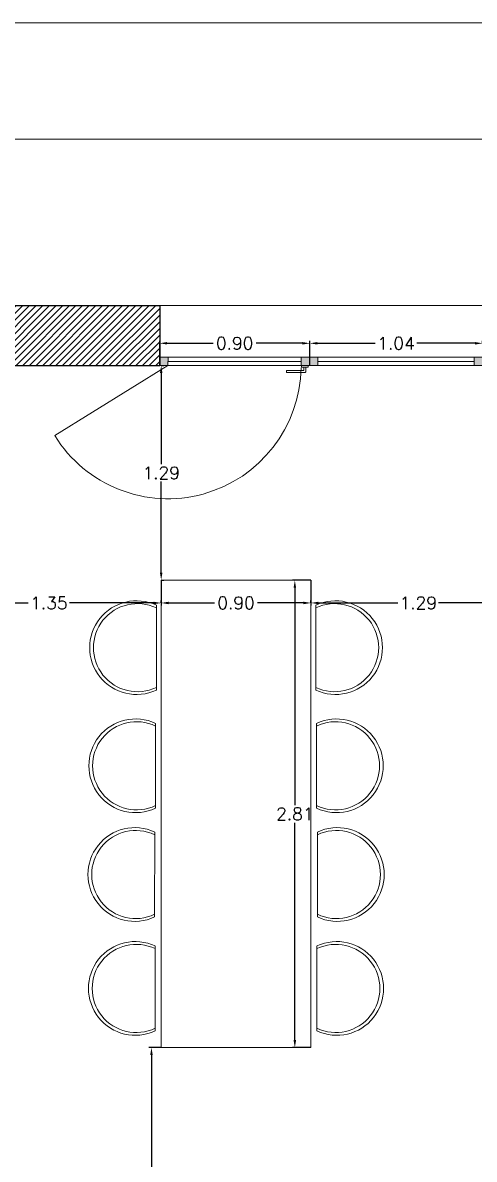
# Model space of a CAD drawing. Header units: millimetres. Extents: x 51 to 284, y 32 to 237.
# Drawn here: x 178.76 to 181.47, y 76.37 to 83.2 of the extents above; entities that cross this region are included whole.
import ezdxf

# ---------------------------------------------------------------- set-up
doc = ezdxf.new("R2010")
doc.units = ezdxf.units.MM
for name, color, linetype, lineweight in [('detalle', 6, 'Continuous', 5), ('FUSTERIA', 2, 'Continuous', 15), ('MUR', 5, 'Continuous', 25), ('PROYECTADO', 1, 'Continuous', 18), ('somb. Muro', 251, 'Continuous', 15), ('sombreado', 253, 'Continuous', 13)]:
    doc.layers.add(name, color=color, linetype=linetype, lineweight=lineweight)
doc.layers.add('SS_VEGETACION', color=7, linetype='Continuous', true_color=0x8ba14f)
doc.styles.add('ROMANS', font='romans.shx')
doc.dimstyles.new('martacota1', dxfattribs={"dimscale": 0.3, "dimtxt": 0.15, "dimasz": 0.15, "dimexe": 0.05, "dimexo": 0, "dimgap": 0.05, "dimtad": 0, "dimtih": 1, "dimtoh": 1, "dimzin": 0, "dimdsep": 46, "dimtxsty": 'ROMANS', "dimcen": 0.05, "dimclrt": 7, "dimadec": 0, "dimazin": 0, "dimtfac": 0.1, "dimtix": 1, "dimtmove": 1, "dimatfit": 3, "dimfxl": 1, "dimtolj": 1, "dimtzin": 1, "dimarcsym": 0})

# ---------------------------------------------------------------- blocks, each defined once
blk = doc.blocks.new('*D9')
at = {"layer": 'Defpoints', "color": 0, "transparency": 16777216}
for p in [(179.5891, 79.8519), (180.4891, 79.8519), (180.4891, 79.7156)]:
    blk.add_point(p, dxfattribs=at)
at = {"layer": 'SS_VEGETACION', "color": 0, "lineweight": -2, "transparency": 16777216}
for p, q in [((179.5891, 79.8519), (179.5891, 79.7006)), ((180.4891, 79.8519), (180.4891, 79.7006)), ((179.6341, 79.7156), (179.9098, 79.7156)), ((180.4441, 79.7156), (180.1683, 79.7156))]:
    blk.add_line(p, q, dxfattribs=at)
at = {"layer": 'SS_VEGETACION', "color": 0, "transparency": 16777216}
for points in [[(179.6341, 79.7231), (179.6341, 79.7081), (179.5891, 79.7156)], [(180.4441, 79.7231), (180.4441, 79.7081), (180.4891, 79.7156)]]:
    blk.add_solid(points, dxfattribs=at)
at = {"layer": 'SS_VEGETACION', "color": 7, "transparency": 16777216, "insert": (180.0391, 79.7156), "char_height": 0.075, "attachment_point": 5, "style": 'ROMANS'}
blk.add_mtext('\\A1;0.90', dxfattribs=at)
blk = doc.blocks.new('*D10')
at = {"layer": 'Defpoints', "color": 0, "transparency": 16777216}
for p in [(180.3924, 79.8519), (180.4891, 79.8519), (180.4891, 77.0439)]:
    blk.add_point(p, dxfattribs=at)
at = {"layer": 'SS_VEGETACION', "color": 0, "lineweight": -2, "transparency": 16777216}
for p, q in [((180.4891, 79.8519), (180.3774, 79.8519)), ((180.3924, 79.8069), (180.3924, 78.5004)), ((180.3924, 77.0889), (180.3924, 78.3954)), ((180.4891, 77.0439), (180.3774, 77.0439))]:
    blk.add_line(p, q, dxfattribs=at)
at = {"layer": 'SS_VEGETACION', "color": 0, "transparency": 16777216}
for points in [[(180.3849, 79.8069), (180.3999, 79.8069), (180.3924, 79.8519)], [(180.3849, 77.0889), (180.3999, 77.0889), (180.3924, 77.0439)]]:
    blk.add_solid(points, dxfattribs=at)
at = {"layer": 'SS_VEGETACION', "color": 7, "transparency": 16777216, "insert": (180.3924, 78.4479), "char_height": 0.075, "attachment_point": 5, "style": 'ROMANS'}
blk.add_mtext('\\A1;2.81', dxfattribs=at)
blk = doc.blocks.new('*D29')
at = {"layer": 'Defpoints', "color": 0, "transparency": 16777216}
for p in [(180.4817, 81.2757), (179.58, 81.1419), (180.4817, 81.1419)]:
    blk.add_point(p, dxfattribs=at)
at = {"layer": 'SS_VEGETACION', "color": 0, "lineweight": -2, "transparency": 16777216}
for p, q in [((179.58, 81.1419), (179.58, 81.2907)), ((179.625, 81.2757), (179.9016, 81.2757)), ((180.4367, 81.2757), (180.1601, 81.2757)), ((180.4817, 81.1419), (180.4817, 81.2907))]:
    blk.add_line(p, q, dxfattribs=at)
at = {"layer": 'SS_VEGETACION', "color": 0, "transparency": 16777216}
for points in [[(179.625, 81.2832), (179.625, 81.2682), (179.58, 81.2757)], [(180.4367, 81.2832), (180.4367, 81.2682), (180.4817, 81.2757)]]:
    blk.add_solid(points, dxfattribs=at)
at = {"layer": 'SS_VEGETACION', "color": 7, "transparency": 16777216, "insert": (180.0308, 81.2757), "char_height": 0.075, "attachment_point": 5, "style": 'ROMANS'}
blk.add_mtext('\\A1;0.90', dxfattribs=at)
blk = doc.blocks.new('*D30')
at = {"layer": 'Defpoints', "color": 0, "transparency": 16777216}
for p in [(180.4817, 81.2757), (181.52, 81.2757), (181.52, 81.2757)]:
    blk.add_point(p, dxfattribs=at)
at = {"layer": 'SS_VEGETACION', "color": 0, "lineweight": -2, "transparency": 16777216}
for p, q in [((180.4817, 81.2757), (180.4817, 81.2907)), ((180.5267, 81.2757), (180.8751, 81.2757)), ((181.475, 81.2757), (181.1266, 81.2757)), ((181.52, 81.2757), (181.52, 81.2907))]:
    blk.add_line(p, q, dxfattribs=at)
at = {"layer": 'SS_VEGETACION', "color": 0, "transparency": 16777216}
for points in [[(180.5267, 81.2832), (180.5267, 81.2682), (180.4817, 81.2757)], [(181.475, 81.2832), (181.475, 81.2682), (181.52, 81.2757)]]:
    blk.add_solid(points, dxfattribs=at)
at = {"layer": 'SS_VEGETACION', "color": 7, "transparency": 16777216, "insert": (181.0008, 81.2757), "char_height": 0.075, "attachment_point": 5, "style": 'ROMANS'}
blk.add_mtext('\\A1;1.04', dxfattribs=at)
blk = doc.blocks.new('*D50')
at = {"layer": 'Defpoints', "color": 0, "transparency": 16777216}
for p in [(180.4891, 79.7156), (181.78, 79.7156), (181.78, 79.7156)]:
    blk.add_point(p, dxfattribs=at)
at = {"layer": 'SS_VEGETACION', "color": 0, "lineweight": -2, "transparency": 16777216}
for p, q in [((180.4891, 79.7156), (180.4891, 79.7306)), ((180.5341, 79.7156), (181.0124, 79.7156)), ((181.735, 79.7156), (181.2567, 79.7156)), ((181.78, 79.7156), (181.78, 79.7006))]:
    blk.add_line(p, q, dxfattribs=at)
at = {"layer": 'SS_VEGETACION', "color": 0, "transparency": 16777216}
for points in [[(180.5341, 79.7231), (180.5341, 79.7081), (180.4891, 79.7156)], [(181.735, 79.7231), (181.735, 79.7081), (181.78, 79.7156)]]:
    blk.add_solid(points, dxfattribs=at)
at = {"layer": 'SS_VEGETACION', "color": 7, "transparency": 16777216, "insert": (181.1345, 79.7156), "char_height": 0.075, "attachment_point": 5, "style": 'ROMANS'}
blk.add_mtext('\\A1;1.29', dxfattribs=at)
blk = doc.blocks.new('*D51')
at = {"layer": 'Defpoints', "color": 0, "transparency": 16777216}
for p in [(178.2391, 79.7156), (178.2391, 79.7156), (179.5891, 79.7156)]:
    blk.add_point(p, dxfattribs=at)
at = {"layer": 'SS_VEGETACION', "color": 0, "lineweight": -2, "transparency": 16777216}
for p, q in [((178.2391, 79.7156), (178.2391, 79.7306)), ((178.2841, 79.7156), (178.7901, 79.7156)), ((179.5441, 79.7156), (179.038, 79.7156)), ((179.5891, 79.7156), (179.5891, 79.7306))]:
    blk.add_line(p, q, dxfattribs=at)
at = {"layer": 'SS_VEGETACION', "color": 0, "transparency": 16777216}
for points in [[(178.2841, 79.7231), (178.2841, 79.7081), (178.2391, 79.7156)], [(179.5441, 79.7231), (179.5441, 79.7081), (179.5891, 79.7156)]]:
    blk.add_solid(points, dxfattribs=at)
at = {"layer": 'SS_VEGETACION', "color": 7, "transparency": 16777216, "insert": (178.9141, 79.7156), "char_height": 0.075, "attachment_point": 5, "style": 'ROMANS'}
blk.add_mtext('\\A1;1.35', dxfattribs=at)
blk = doc.blocks.new('*D72')
at = {"layer": 'Defpoints', "color": 0, "transparency": 16777216}
for p in [(179.5891, 81.1419), (179.5891, 81.1419), (179.5891, 79.8519)]:
    blk.add_point(p, dxfattribs=at)
at = {"layer": 'SS_VEGETACION', "color": 0, "lineweight": -2, "transparency": 16777216}
for p, q in [((179.5891, 81.1419), (179.6041, 81.1419)), ((179.5891, 81.0969), (179.5891, 80.5494)), ((179.5891, 79.8969), (179.5891, 80.4444)), ((179.5891, 79.8519), (179.6041, 79.8519))]:
    blk.add_line(p, q, dxfattribs=at)
at = {"layer": 'SS_VEGETACION', "color": 0, "transparency": 16777216}
for points in [[(179.5816, 81.0969), (179.5966, 81.0969), (179.5891, 81.1419)], [(179.5816, 79.8969), (179.5966, 79.8969), (179.5891, 79.8519)]]:
    blk.add_solid(points, dxfattribs=at)
at = {"layer": 'SS_VEGETACION', "color": 7, "transparency": 16777216, "insert": (179.5891, 80.4969), "char_height": 0.075, "attachment_point": 5, "style": 'ROMANS'}
blk.add_mtext('\\A1;1.29', dxfattribs=at)
blk = doc.blocks.new('*D73')
at = {"layer": 'Defpoints', "color": 0, "transparency": 16777216}
for p in [(179.5891, 77.0439), (179.5307, 75.2514), (179.5891, 75.2514)]:
    blk.add_point(p, dxfattribs=at)
at = {"layer": 'SS_VEGETACION', "color": 0, "lineweight": -2, "transparency": 16777216}
for p, q in [((179.5891, 77.0439), (179.5157, 77.0439)), ((179.5307, 76.9989), (179.5307, 76.2001)), ((179.5307, 75.2964), (179.5307, 76.0951)), ((179.5891, 75.2514), (179.5157, 75.2514))]:
    blk.add_line(p, q, dxfattribs=at)
at = {"layer": 'SS_VEGETACION', "color": 0, "transparency": 16777216}
for points in [[(179.5232, 76.9989), (179.5382, 76.9989), (179.5307, 77.0439)], [(179.5232, 75.2964), (179.5382, 75.2964), (179.5307, 75.2514)]]:
    blk.add_solid(points, dxfattribs=at)
at = {"layer": 'SS_VEGETACION', "color": 7, "transparency": 16777216, "insert": (179.5307, 76.1476), "char_height": 0.075, "attachment_point": 5, "style": 'ROMANS'}
blk.add_mtext('\\A1;1.79', dxfattribs=at)

msp = doc.modelspace()

# ---------------------------------------------------------------- hatches: boundary and pattern name
at = {"layer": 'somb. Muro'}
h = msp.add_hatch(dxfattribs=at)
h.set_pattern_fill('ANSI31', color=256, scale=0.0089)
h.set_pattern_definition([(45, (34.16921, 48.76775), (-0.01998107, 0.01998107), [])])
h.paths.add_polyline_path([(176, 81.5019), (175.4, 81.5019), (175.4, 81.1519), (175.7, 81.1519), (176, 81.1519)])
h.paths.add_polyline_path([(179.58, 81.5019), (177.94, 81.5019), (177.94, 81.1419), (179.58, 81.1419)])
h.paths.add_polyline_path([(182.4803, 81.503), (181.52, 81.5019), (181.52, 81.1519), (181.78, 81.1519), (182.4803, 81.1519)])
h.paths.add_polyline_path([(186.0994, 81.5019), (183.38, 81.503), (183.38, 81.1426), (184.2, 81.1426), (184.2, 79.3039), (182.48, 79.3039), (182.48, 80.4419), (182.38, 80.4419), (182.38, 79.2039), (184.95, 79.2039), (184.95, 79.3039), (184.3, 79.3039), (184.3, 81.1426), (185.75, 81.1426), (185.75, 78.4729), (186.1, 78.4729)])
h.paths.add_polyline_path([(185.0216, 75.2519), (184.2408, 75.2519), (184.2408, 74.9019), (184.8694, 74.9019), (185.0669, 74.6906), (185.3224, 74.9293), (185.2749, 74.9802)])
h.paths.add_polyline_path([(182.3008, 75.2519), (181.52, 75.2519), (181.52, 74.9019), (182.3008, 74.9019)])
h.paths.add_polyline_path([(179.58, 75.2519), (177.94, 75.2519), (177.94, 74.9919), (179.05, 74.9919), (179.05, 74.9019), (179.58, 74.9019)])
h.paths.add_polyline_path([(179.05, 74.9919), (177.94, 74.9919), (177.94, 74.9019), (179.05, 74.9019)])
h.paths.add_polyline_path([(176, 75.2519), (173.55, 75.2519), (173.55, 72.1183), (173.9, 72.1183), (173.9, 72.6519), (173.858, 72.6519), (173.858, 74.9919), (176, 74.9919)])
h.paths.add_polyline_path([(176, 74.9919), (173.858, 74.9919), (173.858, 72.6519), (173.9, 72.6519), (173.9, 74.9019), (176, 74.9019)], flags=17)
h.paths.add_polyline_path([(169.54, 72.5846), (170.44, 72.5846), (170.44, 72.6846), (169.2002, 72.6846), (169.2002, 68.7019), (170.645, 68.7019), (170.645, 69.0419), (169.54, 69.0419), (169.54, 70.0519), (171.445, 70.0519), (171.445, 68.7019), (172.045, 68.7019), (172.045, 69.0419), (171.545, 69.0419), (171.545, 70.0519), (173.55, 70.0519), (173.55, 69.0519), (172.845, 69.0519), (172.845, 68.7019), (173.9, 68.7019), (173.9, 71.2183), (173.55, 71.2183), (173.55, 70.1519), (169.54, 70.1519)])
h.paths.add_polyline_path([(170.49, 77.1519), (170.49, 77.5019), (169.2, 77.5019), (169.2, 76.1421), (169.54, 76.1421), (169.54, 77.1519)])
h.paths.add_polyline_path([(171.99, 77.5019), (171.99, 77.1523), (173.5494, 77.1523), (173.5497, 76.1219), (173.65, 76.1219), (173.65, 76.4515), (174.085, 76.4516), (174.085, 76.5519), (174.0494, 76.5519), (173.65, 76.5518), (173.65, 77.152), (173.9475, 77.152), (173.9465, 77.6532), (173.6, 77.6532), (173.6, 77.5019)])
h.paths.add_polyline_path([(185.8499, 77.5729), (185.8499, 76.5039), (185.7999, 76.5039), (185.7999, 77.5729), (185.75, 77.5729), (185.75, 76.5039), (186.3367, 75.8747), (186.5562, 76.0793), (186.5927, 76.1134), (186.1028, 76.6387), (186.1, 77.5729)])
h.paths.add_polyline_path([(173.96, 79.7119), (173.6, 79.7119), (173.6, 78.2532), (173.9475, 78.2532), (173.9475, 79.3719), (174.955, 79.3719), (174.955, 76.7352), (174.9551, 76.4519), (175.055, 76.4519), (175.055, 79.3719), (175.7, 79.3719), (175.7, 79.7119), (175.6, 79.7119)])
at = {"layer": 'sombreado', "transparency": 33554564}
h = msp.add_hatch(color=256, dxfattribs=at)
h.dxf.hatch_style = 1
h.paths.add_polyline_path([(179.6302, 81.1917), (179.58, 81.1919), (179.58, 81.1419), (179.63, 81.1417)])
h.paths.add_polyline_path([(180.4802, 81.1919), (180.4302, 81.1921), (180.4302, 81.1421), (180.48, 81.1419)])
h.paths.add_polyline_path([(180.5302, 81.1917), (180.4802, 81.1919), (180.48, 81.1419), (180.53, 81.1417)])
h.paths.add_polyline_path([(181.52, 81.1919), (181.4702, 81.1921), (181.47, 81.1421), (181.52, 81.1419)])

# ---------------------------------------------------------------- linework, layer by layer
at = {"layer": 'detalle'}
for p, q in [((179.6297, 81.1417), (178.949, 80.7213)), ((181.4701, 81.1671), (180.5301, 81.1667))]:
    msp.add_line(p, q, dxfattribs=at)
at = {"layer": 'detalle', "color": 6}
msp.add_lwpolyline([(180.4302, 81.167), (179.6301, 81.1667)], dxfattribs=at)
at = {"layer": 'detalle', "lineweight": 5}
msp.add_lwpolyline([(180.4584, 81.132), (180.4582, 81.106, -0.414214), (180.4522, 81.1), (180.3422, 81.1007), (180.3422, 81.1127), (180.4462, 81.112), (180.4464, 81.132)], format="xyb", dxfattribs=at)
msp.add_lwpolyline([(180.4324, 81.1421), (180.4324, 81.1321), (180.4724, 81.1319), (180.4724, 81.1419)], dxfattribs=at)
at = {"layer": 'detalle'}
for centre, radius, start, end in [((179.6297, 81.1417), 0.8, 211.69669, 358.99017), ((179.4465, 79.447), 0.2647, 64.52156, 295.45605), ((180.6316, 79.447), 0.2647, 244.54395, 115.47844), ((179.4416, 78.7372), 0.2647, 64.52156, 295.45605), ((180.6365, 78.7372), 0.2647, 244.54395, 115.47844), ((179.4361, 78.0838), 0.2647, 64.52156, 295.45605), ((180.642, 78.0838), 0.2647, 244.54395, 115.47844), ((179.4394, 77.3994), 0.2647, 64.52156, 295.45605), ((180.6387, 77.3994), 0.2647, 244.54395, 115.47844)]:
    msp.add_arc(centre, radius, start, end, dxfattribs=at)
at = {"layer": 'FUSTERIA'}
for p, q in [((179.5891, 79.8519), (179.5891, 77.0439)), ((180.4891, 79.8519), (179.5891, 79.8519)), ((180.4891, 79.8519), (180.4891, 77.0439)), ((179.5604, 79.7019), (179.5603, 79.1919)), ((180.5177, 79.7019), (180.5178, 79.1919)), ((179.5555, 78.9922), (179.5554, 78.4822)), ((180.5226, 78.9922), (180.5227, 78.4822)), ((179.55, 78.3388), (179.5499, 77.8288)), ((180.5282, 78.3388), (180.5283, 77.8288)), ((179.5533, 77.6543), (179.5532, 77.1444)), ((180.5248, 77.6543), (180.5249, 77.1444)), ((179.5891, 77.0439), (180.4891, 77.0439))]:
    msp.add_line(p, q, dxfattribs=at)
for points in [[(179.5802, 81.1919), (179.6302, 81.1917), (179.63, 81.1417), (179.58, 81.1419)], [(181.52, 81.1419), (181.52, 81.1419), (181.47, 81.1421), (181.4702, 81.1921), (181.5202, 81.1919)]]:
    msp.add_lwpolyline(points, dxfattribs=at)
for points in [[(179.6302, 81.1917), (179.63, 81.1417), (180.4302, 81.1419), (180.4302, 81.1921)], [(180.4302, 81.1921), (180.4802, 81.1919), (180.48, 81.1419), (180.43, 81.1421)], [(180.4802, 81.1919), (180.5302, 81.1917), (180.53, 81.1417), (180.48, 81.1419)], [(180.5302, 81.1917), (180.53, 81.1417), (181.47, 81.1421), (181.4702, 81.1921)]]:
    msp.add_lwpolyline(points, close=True, dxfattribs=at)
for centre, start, end in [((179.4409, 79.447), 64.87751, 295.1001), ((180.6373, 79.447), 244.8999, 115.12249), ((179.436, 78.7372), 64.87751, 295.1001), ((180.6422, 78.7372), 244.8999, 115.12249), ((179.4304, 78.0838), 64.87751, 295.1001), ((180.6477, 78.0838), 244.8999, 115.12249), ((179.4337, 77.3994), 64.87751, 295.1001), ((180.6444, 77.3994), 244.8999, 115.12249)]:
    msp.add_arc(centre, 0.2816, start, end, dxfattribs=at)
at = {"layer": 'MUR'}
for p, q in [((177.94, 81.5019), (179.58, 81.5019)), ((179.58, 81.5019), (179.58, 81.1419)), ((177.94, 81.1419), (179.58, 81.1419))]:
    msp.add_line(p, q, dxfattribs=at)
at = {"layer": 'PROYECTADO'}
msp.add_line((179.58, 81.5019), (181.52, 81.5019), dxfattribs=at)
at = {"layer": 'PROYECTADO', "ltscale": 0.05}
msp.add_lwpolyline([(173.96, 83.2019), (171.9, 83.2019), (171.9, 79.2019), (167.5, 79.2019), (167.5, 67.0019), (174.2, 67.0019), (174.2, 62.2019), (190.3208, 62.2019), (190.3208, 63.9019), (190.3208, 68.036), (196.3254, 73.6353), (187.4044, 83.2019), (176, 83.2019)], dxfattribs=at)
at = {"layer": 'PROYECTADO', "ltscale": 0.03}
msp.add_lwpolyline([(189.6208, 68.3403), (195.336, 73.6698), (187.1, 82.5019), (176, 82.5019)], dxfattribs=at)

# ---------------------------------------------------------------- dimensions: what is measured, and where the dimension line sits
at = {"layer": 'SS_VEGETACION', "transparency": 33554620}
for base, p1, p2, picture, middle in [((180.4817, 81.2757), (179.58, 81.1419), (180.4817, 81.1419), '*D29', (180.0308, 81.2757)), ((181.52, 81.2757), (180.4817, 81.2757), (181.52, 81.2757), '*D30', (181.0008, 81.2757)), ((180.4891, 79.7156), (179.5891, 79.8519), (180.4891, 79.8519), '*D9', (180.0391, 79.7156)), ((178.2391, 79.7156), (179.5891, 79.7156), (178.2391, 79.7156), '*D51', (178.9141, 79.7156)), ((181.78, 79.7156), (180.4891, 79.7156), (181.78, 79.7156), '*D50', (181.1345, 79.7156))]:
    dim = msp.add_linear_dim(base=base, p1=p1, p2=p2, dimstyle='martacota1', override={"dimtxt": 0.25}, dxfattribs=at)
    dim.commit()
    dim.dimension.update_dxf_attribs({"geometry": picture, "text_midpoint": middle})
for base, p1, p2, picture, middle in [((179.5891, 81.1419), (179.5891, 79.8519), (179.5891, 81.1419), '*D72', (179.5891, 80.4969)), ((180.3924, 79.8519), (180.4891, 77.0439), (180.4891, 79.8519), '*D10', (180.3924, 78.4479)), ((179.5307, 75.2514), (179.5891, 77.0439), (179.5891, 75.2514), '*D73', (179.5307, 76.1476))]:
    dim = msp.add_linear_dim(base=base, p1=p1, p2=p2, angle=90, dimstyle='martacota1', override={"dimtxt": 0.25}, dxfattribs=at)
    dim.commit()
    dim.dimension.update_dxf_attribs({"geometry": picture, "text_midpoint": middle})

doc.saveas('drawing.dxf')
